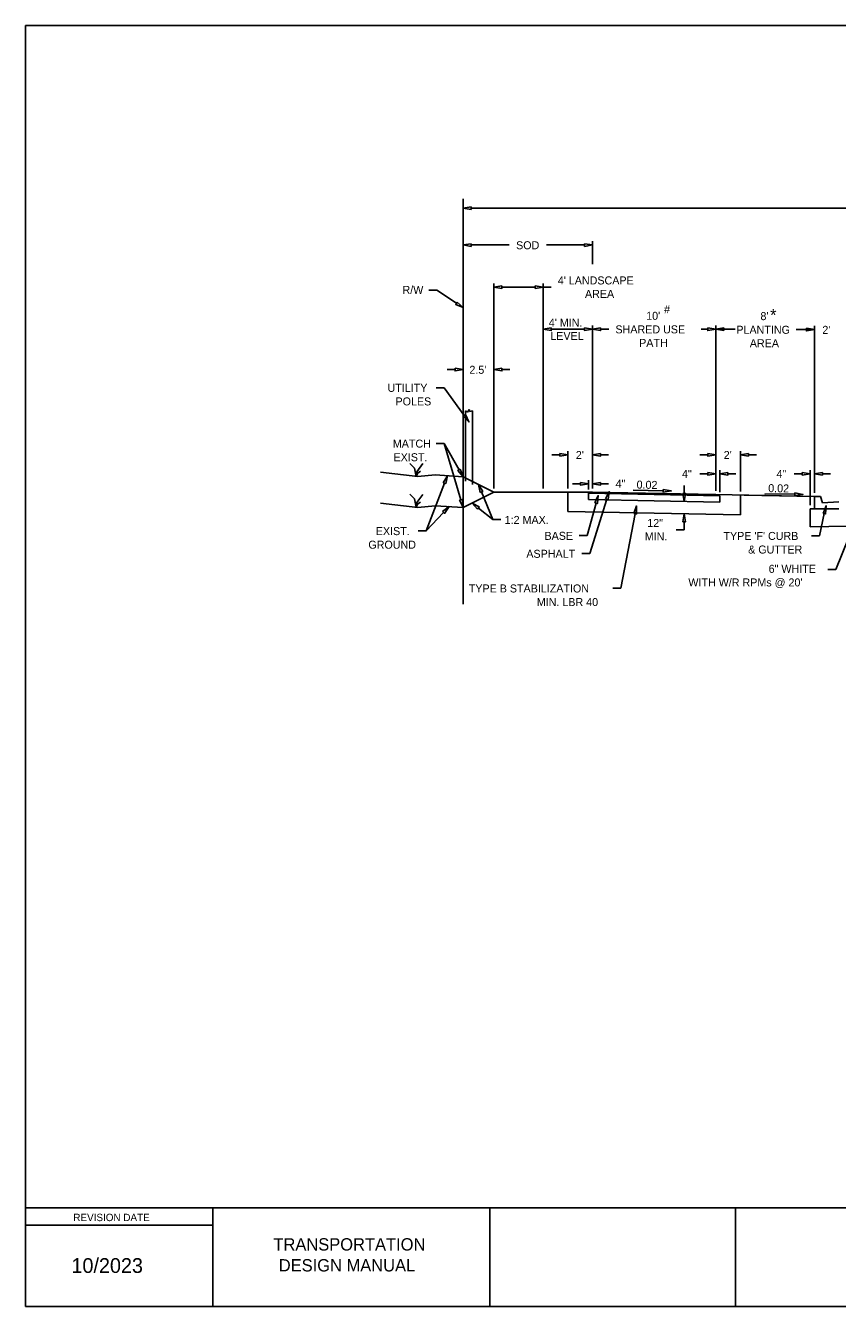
# Model space of a CAD drawing. Extents: x -222 to 283, y -140 to 201.
# Drawn here: x -222 to -5.9, y -140.3 to 200.9 of the extents above; entities that cross this region are included whole.
import ezdxf

# ---------------------------------------------------------------- set-up
doc = ezdxf.new("R2010")
doc.units = 0
for name, color, linetype in [('Default', 7, 'Continuous'), ('SheetBorder_dp', 7, 'Continuous'), ('SheetLines_dp', 7, 'Continuous'), ('TextMinor', 7, 'Continuous')]:
    doc.layers.add(name, color=color, linetype=linetype)

msp = doc.modelspace()

# ---------------------------------------------------------------- linework, layer by layer
at = {"layer": 'Default'}
for p, q in [((-105.55, 46.79), (-105.55, 154.73)), ((-105.55, 150.45), (-105.55, 153.3)), ((-103.42, 152.31), (26.59, 152.31)), ((-71.1, 137.32), (-71.1, 143.45)), ((-103.42, 142.47), (-93.31, 142.47)), ((-73.23, 142.47), (-83.34, 142.47)), ((-112.57, 130.41), (-114.7, 130.41)), ((-97.35, 77.62), (-97.35, 132.23)), ((-95.22, 131.25), (-86.36, 131.25)), ((-84.23, 77.62), (-84.23, 132.23)), ((-84.23, 131.25), (-82.09, 131.25)), ((-84.23, 77.62), (-84.23, 121)), ((-73.23, 120.02), (-82.09, 120.02)), ((-71.1, 77.62), (-71.1, 121)), ((-71.1, 77.62), (-71.1, 121)), ((-68.97, 120.02), (-66.74, 120.02)), ((-40.43, 120.02), (-42.16, 120.02)), ((-38.29, 76.96), (-38.29, 121)), ((-38.29, 76.96), (-38.29, 120.91)), ((-38.29, 120.03), (-33.13, 120.03)), ((-16.9, 119.93), (-12.05, 119.93)), ((-12.05, 76.43), (-12.05, 120.92)), ((-107.68, 109.29), (-109.82, 109.29)), ((-95.22, 109.29), (-93.08, 109.29)), ((-110.56, 104.44), (-112.7, 104.44)), ((-104.88, 79.58), (-104.88, 98.27)), ((-104.88, 98.27), (-104.37, 97.96)), ((-104.37, 97.96), (-103.94, 98.68)), ((-103.94, 98.68), (-103.73, 98.07)), ((-103.73, 98.07), (-103.06, 98.28)), ((-103.06, 98.28), (-103.06, 78.66)), ((-110.63, 89.62), (-112.76, 89.62)), ((-79.8, 86.6), (-81.93, 86.6)), ((-77.66, 77.62), (-77.66, 87.58)), ((-71.1, 77.62), (-71.1, 87.58)), ((-68.97, 86.6), (-66.84, 86.6)), ((-40.43, 86.6), (-42.56, 86.6)), ((-38.29, 76.96), (-38.29, 87.58)), ((-31.73, 76.83), (-31.73, 87.58)), ((-29.6, 86.6), (-27.47, 86.6)), ((-117.6, 80.77), (-127.53, 81.93)), ((-118.51, 83.03), (-119.72, 84.29)), ((-118.02, 80.83), (-118.51, 83.03)), ((-118.02, 80.83), (-117.9, 82.03)), ((-117.9, 82.03), (-116.28, 84.23)), ((-117.61, 81.68), (-116.91, 82.21)), ((-38.29, 76.96), (-38.29, 82.49)), ((-37.21, 76.61), (-37.21, 82.49)), ((-13.13, 73.15), (-13.13, 82.49)), ((-12.05, 76.43), (-12.05, 82.49)), ((-118.02, 80.83), (-117.61, 81.68)), ((-113.02, 81.23), (-117.6, 80.77)), ((-105.55, 80.73), (-113.02, 81.23)), ((-97.35, 76.63), (-105.55, 80.73)), ((-74.32, 78.88), (-76.45, 78.88)), ((-72.18, 77.31), (-72.18, 79.86)), ((-71.1, 77.62), (-71.1, 79.86)), ((-68.97, 78.88), (-66.84, 78.88)), ((-40.43, 81.5), (-42.56, 81.5)), ((-35.08, 81.5), (-32.95, 81.5)), ((-15.26, 81.5), (-17.4, 81.5)), ((-9.91, 81.5), (-7.78, 81.5)), ((-118.51, 74.82), (-119.72, 76.09)), ((-117.9, 73.83), (-116.28, 76.03)), ((-97.35, 76.63), (-105.55, 72.53)), ((-71.1, 76.63), (-97.35, 76.63)), ((-77.66, 71.51), (-77.66, 76.63)), ((-37.21, 75.63), (-72.18, 76.32)), ((-72.18, 76.32), (-72.18, 74.68)), ((-38.29, 75.98), (-71.1, 76.63)), ((-46.7, 76.31), (-46.7, 78.44)), ((-12.05, 75.45), (-38.29, 75.98)), ((-37.21, 75.63), (-37.21, 73.98)), ((-31.73, 75.84), (-31.73, 70.59)), ((-12.05, 75.45), (-30.71, 75.82)), ((-12.05, 72.17), (-12.05, 75.45)), ((-10.41, 75.45), (-12.05, 75.45)), ((-12.05, 72.17), (-12.05, 75.45)), ((-10.41, 75.45), (-12.05, 75.45)), ((-9.85, 73.81), (-10.41, 75.45)), ((-117.6, 72.57), (-127.53, 73.73)), ((-118.02, 72.62), (-118.51, 74.82)), ((-118.02, 72.62), (-117.9, 73.83)), ((-118.02, 72.62), (-117.61, 73.48)), ((-117.61, 73.48), (-116.91, 74)), ((-113.02, 73.02), (-117.6, 72.57)), ((-105.55, 72.53), (-113.02, 73.02)), ((-37.21, 73.98), (-72.18, 74.68)), ((-47.64, 74.17), (-47.69, 74.17)), ((-12.05, 72.17), (-13.14, 72.17)), ((-13.13, 72.17), (-13.13, 67.37)), ((-12.05, 72.17), (-13.13, 72.17)), ((-5.49, 72.17), (-12.05, 72.17)), ((-5.49, 74.08), (-9.85, 73.81)), ((-97.6, 69.3), (-95.47, 69.3)), ((-31.73, 70.59), (-77.66, 71.51)), ((-47.68, 70.89), (-47.69, 70.89)), ((-46.7, 68.76), (-46.7, 66.63)), ((-13.13, 67.37), (30.6, 68.24)), ((-115.35, 66.31), (-117.49, 66.31)), ((-72.51, 65.06), (-74.65, 65.06)), ((-46.7, 66.63), (-48.83, 66.63)), ((-10.68, 65.03), (-12.81, 65.03)), ((-71.86, 60.27), (-73.99, 60.27)), ((-6.35, 56.02), (-8.49, 56.02)), ((-63.55, 51.03), (-65.68, 51.03))]:
    msp.add_line(p, q, dxfattribs=at)
for points in [[(-103.42, 152.67), (-103.42, 151.96), (-105.55, 152.31)], [(-103.42, 142.82), (-103.42, 142.11), (-105.55, 142.47)], [(-73.23, 142.82), (-73.23, 142.11), (-71.1, 142.47)], [(-95.22, 131.6), (-95.22, 130.89), (-97.35, 131.25)], [(-86.36, 131.6), (-86.36, 130.89), (-84.23, 131.25)], [(-107.13, 127.25), (-105.55, 125.78), (-107.53, 126.65)], [(-82.09, 120.38), (-82.09, 119.67), (-84.23, 120.02)], [(-73.23, 120.38), (-73.23, 119.67), (-71.1, 120.02)], [(-68.97, 120.38), (-68.97, 119.67), (-71.1, 120.02)], [(-40.43, 120.38), (-40.43, 119.67), (-38.29, 120.02)], [(-36.16, 119.67), (-36.16, 120.38), (-38.29, 120.02)], [(-14.18, 120.29), (-14.18, 119.58), (-12.05, 119.93)], [(-107.68, 109.65), (-107.68, 108.94), (-105.55, 109.29)], [(-95.22, 109.65), (-95.22, 108.94), (-97.35, 109.29)], [(-104.96, 97.29), (-103.99, 95.35), (-105.53, 96.87)], [(-79.8, 86.95), (-79.8, 86.24), (-77.66, 86.6)], [(-68.97, 86.95), (-68.97, 86.24), (-71.1, 86.6)], [(-40.43, 86.95), (-40.43, 86.24), (-38.29, 86.6)], [(-29.6, 86.95), (-29.6, 86.24), (-31.73, 86.6)], [(-106.3, 82.76), (-105.55, 80.73), (-106.92, 82.41)], [(-110.83, 79.14), (-109.73, 81.01), (-110.16, 78.89)], [(-100.97, 76.57), (-101.45, 78.68), (-100.31, 76.84)], [(-74.32, 79.23), (-74.32, 78.52), (-72.18, 78.88)], [(-68.97, 79.23), (-68.97, 78.52), (-71.1, 78.88)], [(-40.43, 81.86), (-40.43, 81.15), (-38.29, 81.5)], [(-35.08, 81.86), (-35.08, 81.15), (-37.21, 81.5)], [(-15.26, 81.86), (-15.26, 81.15), (-13.13, 81.5)], [(-9.91, 81.86), (-9.91, 81.15), (-12.05, 81.5)], [(-70.49, 73.77), (-69.58, 75.73), (-69.8, 73.58)], [(-67.65, 74.84), (-66.67, 76.77), (-66.97, 74.63)], [(-52.26, 77.35), (-50.13, 76.95), (-52.27, 76.64)], [(-47.06, 76.31), (-46.35, 76.31), (-46.7, 74.17)], [(-17.2, 76.41), (-15.08, 76.01), (-17.22, 75.7)], [(-111, 71.47), (-109.28, 72.78), (-110.48, 70.98)], [(-105.82, 74.68), (-105.55, 72.53), (-106.5, 74.47)], [(-101.71, 72.12), (-103.15, 73.73), (-101.26, 72.68)], [(-60.13, 70.94), (-59.38, 72.97), (-59.43, 70.8)], [(-9.74, 70.98), (-8.94, 72.99), (-9.04, 70.83)], [(-47.06, 68.76), (-46.35, 68.76), (-46.7, 70.89)]]:
    msp.add_lwpolyline(points, close=True, dxfattribs=at)
for points in [[(-107.33, 126.95), (-112.57, 130.41)], [(-105.24, 97.08), (-110.56, 104.44)], [(-106.61, 82.58), (-110.63, 89.62)], [(-106.16, 74.57), (-110.63, 89.62)], [(-110.49, 79.02), (-115.35, 66.31)], [(-100.64, 76.71), (-97.6, 69.3)], [(-38.29, 75.81), (-71.1, 76.47)], [(-52.27, 76.99), (-60.28, 77.15)], [(-17.21, 76.06), (-25.22, 76.22)], [(-101.49, 72.4), (-97.6, 69.3)], [(-70.14, 73.67), (-72.51, 65.06)], [(-67.31, 74.74), (-71.86, 60.27)], [(0.27, 72.24), (-6.35, 56.02)], [(-110.74, 71.22), (-115.35, 66.31)], [(-59.78, 70.87), (-63.55, 51.03)], [(-9.39, 70.9), (-10.68, 65.03)]]:
    msp.add_lwpolyline(points, dxfattribs=at)
at = {"layer": 'SheetBorder_dp'}
for p, q in [((-222.02, 200.91), (-222.02, -140.29)), ((-222.02, 200.91), (283.23, 200.91)), ((-222.02, -114.05), (283.23, -114.05)), ((-222.02, -140.29), (283.23, -140.29))]:
    msp.add_line(p, q, dxfattribs=at)
at = {"layer": 'SheetLines_dp'}
for p, q in [((-172.14, -114.05), (-172.14, -140.29)), ((-98.47, -114.05), (-98.47, -140.29)), ((-33.04, -114.05), (-33.04, -140.29)), ((-222.02, -118.64), (-172.14, -118.64))]:
    msp.add_line(p, q, dxfattribs=at)

# ---------------------------------------------------------------- texts
at = {"layer": 'Default'}
for s, height, p in [('SOD', 2.133, (-91.45, 141.33)), ("4' LANDSCAPE", 2.1325, (-80.34, 131.96)), ('R/W', 2.133, (-121.69, 129.44)), ('AREA', 2.133, (-73.11, 128.37)), ('#', 2.13, (-52.05, 124.28)), ("4' MIN.", 2.133, (-82.74, 120.73)), ("10'", 2.133, (-56.82, 122.54)), ("8'", 2.133, (-26.4, 122.45)), ('*', 3.28, (-23.83, 122.17)), ('SHARED USE', 2.133, (-65, 118.92)), ('PLANTING', 2.133, (-32.81, 118.82)), ("2'", 2.133, (-9.92, 118.8)), ('LEVEL', 2.133, (-82.34, 117.17)), ('PATH', 2.133, (-58.69, 115.33)), ('AREA', 2.133, (-29.23, 115.23)), ("2.5'", 2.133, (-103.88, 108.16)), ('UTILITY', 2.133, (-125.68, 103.35)), ('POLES', 2.133, (-123.55, 99.73)), ('MATCH', 2.133, (-124.27, 88.49)), ('EXIST.', 2.133, (-124.08, 84.86)), ("2'", 2.133, (-75.54, 85.46)), ("2'", 2.133, (-36.17, 85.46)), ('4"', 2.133, (-47.29, 80.41)), ('4"', 2.133, (-22.13, 80.41)), ('4"', 2.133, (-64.97, 77.78)), ('1:2 MAX.', 2.133, (-94.49, 68.16)), ('12"', 2.133, (-56.53, 67.34)), ('EXIST.', 2.133, (-128.8, 65.18)), ('BASE', 2.133, (-83.89, 63.92)), ('MIN.', 2.133, (-57.19, 63.77)), ("TYPE 'F' CURB", 2.1325, (-36.24, 63.89)), ('GROUND', 2.133, (-130.78, 61.56)), ('& GUTTER', 2.133, (-29.67, 60.27)), ('ASPHALT', 2.133, (-88.72, 59.14)), ('6" WHITE', 2.133, (-24.21, 55.13)), ('TYPE B STABILIZATION', 2.1325, (-104.04, 49.9)), ("WITH W/R RPMs @ 20'", 2.1325, (-45.59, 51.51)), ('MIN. LBR 40', 2.1325, (-85.94, 46.28))]:
    msp.add_text(s, height=height, dxfattribs=at).set_placement(p)
for p in [(-59.39, 77.58), (-24.34, 76.64)]:
    msp.add_text('0.02', height=2.133, rotation=358.8542, dxfattribs=at).set_placement(p)
at = {"layer": 'TextMinor'}
for s, height, p in [('REVISION DATE', 1.9685, (-209.32, -117.58)), ('TRANSPORTATION', 3.2808, (-156.06, -125.41)), ('10/2023', 3.937, (-209.82, -131.38)), ('DESIGN MANUAL', 3.2808, (-154.63, -130.99))]:
    msp.add_text(s, height=height, dxfattribs=at).set_placement(p)

doc.saveas('drawing.dxf')
